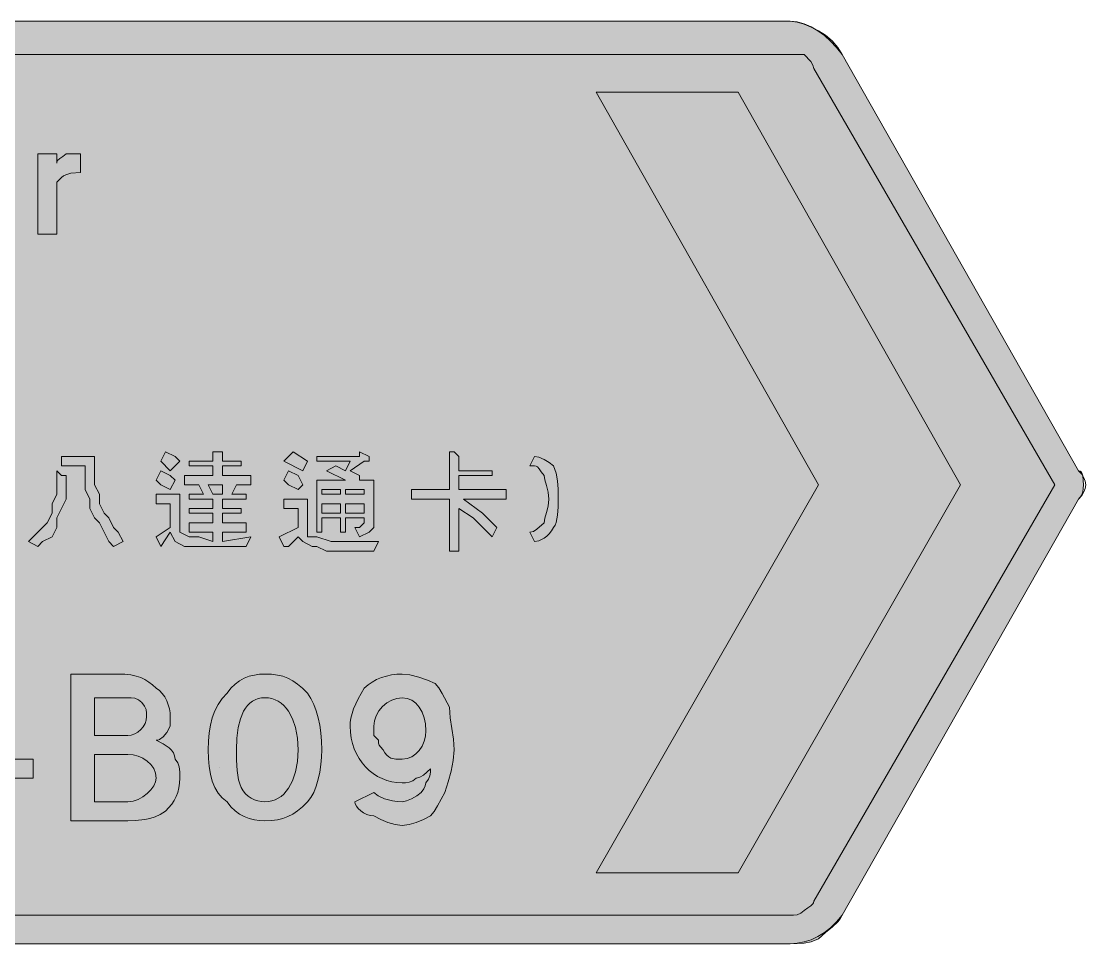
# Model space of a CAD drawing. Header units: metres. Extents: x 12 to 554, y 24 to 258.
# Drawn here: x 283.6 to 553.6, y 24 to 258 of the extents above; entities that cross this region are included whole.
import ezdxf

# ---------------------------------------------------------------- set-up
doc = ezdxf.new("R2010")
doc.units = ezdxf.units.M
for name, color, linetype, true_color in [('FILL_BLUE_0000FF', 7, 'Continuous', 0x0000ff), ('FILL_WHITE_FFFFFF', 7, 'Continuous', 0xffffff), ('STROKE_BLUE_0000FF', 7, 'Continuous', 0x0000ff), ('STROKE_WHITE_FFFFFF', 7, 'Continuous', 0xffffff)]:
    doc.layers.add(name, color=color, linetype=linetype, true_color=true_color)

msp = doc.modelspace()

# ---------------------------------------------------------------- hatches: boundary and pattern name
at = {"layer": 'FILL_BLUE_0000FF', "true_color": 0x0000ff}
h = msp.add_hatch(color=7, dxfattribs=at)
h.dxf.hatch_style = 1
h.paths.add_polyline_path([(478.65, 249.6), (482.25, 249.6), (483.9, 247.8), (484.44, 246.9), (484.65, 246), (545.85, 140.4), (484.65, 34.8), (484.6, 34.4), (484.44, 34.09), (483.9, 33.6), (483.13, 33.11), (482.25, 32.4), (481.35, 31.71), (480.45, 31.35), (479.55, 31.22), (478.65, 31.2), (27.45, 31.2), (26.6, 31.25), (25.84, 31.41), (24.45, 31.95), (21.45, 33.6), (21.05, 34.1), (20.76, 34.69), (20.4, 36), (20.25, 38.4), (20.25, 242.4), (20.25, 244.8), (20.44, 245.7), (20.85, 246.6), (21.26, 247.5), (21.45, 248.4), (23.06, 249.09), (24.45, 249.45), (25.84, 249.58), (27.45, 249.6), (478.65, 249.6)])
at = {"layer": 'FILL_WHITE_FFFFFF', "true_color": 0xffffff}
h = msp.add_hatch(color=7, dxfattribs=at)
h.dxf.hatch_style = 1
h.paths.add_polyline_path([(478.65, 258), (480.45, 257.79), (482.25, 257.25), (484.05, 256.48), (485.85, 255.6), (487.63, 254.49), (489.3, 253.05), (490.74, 251.38), (491.85, 249.6), (551.85, 144), (552.25, 143.89), (552.54, 143.61), (552.76, 143.18), (552.9, 142.65), (553.03, 141.47), (553.05, 140.4), (553.03, 139.5), (552.9, 138.6), (552.54, 137.7), (551.85, 136.8), (491.85, 31.2), (491.35, 30.35), (490.74, 29.59), (489.3, 28.2), (487.63, 26.81), (485.85, 25.2), (484.05, 24.51), (482.25, 24.15), (480.45, 24.02), (478.65, 24), (27.45, 24), (26.05, 24.06), (24.58, 24.22), (23.08, 24.51), (21.6, 24.9), (20.17, 25.41), (18.84, 26.02), (17.66, 26.76), (16.65, 27.6), (15.41, 28.95), (14.38, 30.3), (13.55, 31.65), (12.9, 33), (12.42, 34.35), (12.09, 35.7), (11.91, 37.05), (11.85, 38.4), (11.85, 242.4), (11.87, 244.01), (12, 245.4), (12.36, 246.79), (13.05, 248.4), (13.95, 249.49), (14.85, 250.8), (15.75, 252.11), (16.65, 253.2), (17.66, 254.44), (18.84, 255.47), (20.17, 256.3), (21.6, 256.95), (23.08, 257.43), (24.58, 257.76), (26.05, 257.94), (27.45, 258), (478.65, 258)])
h = msp.add_hatch(color=7, dxfattribs=at)
h.dxf.hatch_style = 1
h.paths.add_polyline_path([(485.85, 140.4), (429.45, 240), (465.45, 240), (521.85, 140.4), (465.45, 42), (429.45, 42), (485.85, 140.4)])
h = msp.add_hatch(color=7, dxfattribs=at)
h.dxf.hatch_style = 1
h.paths.add_polyline_path([(292.7, 222.4), (292.86, 222.71), (293.4, 223.2), (294.17, 223.69), (295.05, 224.4), (298.65, 224.4), (298.65, 219.6), (296.25, 219.45), (294.94, 219.09), (294.35, 218.8), (293.85, 218.4), (292.65, 217.2), (292.65, 216), (292.65, 204), (287.85, 204), (287.85, 224.4), (292.65, 224.4), (292.65, 222), (292.7, 222.4)])
h = msp.add_hatch(color=7, dxfattribs=at)
h.dxf.hatch_style = 1
h.paths.add_polyline_path([(323.85, 129.6), (323.85, 128.4), (326.25, 127.2), (328.65, 127.2), (332.25, 126), (332.25, 128.4), (326.25, 128.4), (326.25, 130.8), (332.25, 130.8), (332.25, 133.2), (326.25, 133.2), (326.25, 134.4), (332.25, 134.4), (332.25, 136.8), (326.25, 136.8), (326.25, 138), (329.85, 138), (328.65, 140.4), (325.05, 140.4), (325.05, 142.8), (332.25, 142.8), (332.25, 145.2), (326.25, 145.2), (326.25, 146.4), (332.25, 146.4), (332.25, 148.8), (333.45, 148.8), (334.65, 148.8), (334.65, 147.6), (334.65, 146.4), (339.45, 146.4), (339.45, 145.2), (334.65, 145.2), (334.65, 142.8), (341.85, 142.8), (341.85, 140.4), (338.25, 140.4), (337.05, 138), (340.65, 138), (340.65, 136.8), (334.65, 136.8), (334.65, 134.4), (339.45, 134.4), (339.45, 133.2), (334.65, 133.2), (334.65, 130.8), (340.65, 130.8), (340.65, 128.4), (334.65, 128.4), (334.65, 126), (341.85, 127.2), (340.65, 124.8), (331.05, 124.8), (327.45, 124.8), (325.05, 124.8), (322.65, 126), (321.45, 128.4), (319.05, 124.8), (317.85, 127.2), (321.45, 129.6), (321.45, 135.6), (317.85, 135.6), (317.85, 138), (323.85, 138), (323.85, 129.6)])
h.paths.add_polyline_path([(334.65, 138), (334.65, 140.4), (331.05, 140.4), (332.25, 138), (334.65, 138)], flags=16)
h = msp.add_hatch(color=7, dxfattribs=at)
h.dxf.hatch_style = 1
h.paths.add_polyline_path([(322.65, 147.6), (323.85, 146.4), (321.45, 144), (319.05, 146.4), (320.25, 148.8), (322.65, 147.6)])
h = msp.add_hatch(color=7, dxfattribs=at)
h.dxf.hatch_style = 1
h.paths.add_polyline_path([(356.25, 146.4), (355.05, 144), (350.25, 146.4), (352.65, 148.8), (356.25, 146.4)])
h = msp.add_hatch(color=7, dxfattribs=at)
h.dxf.hatch_style = 1
h.paths.add_polyline_path([(370.65, 146.4), (367.05, 144), (369.45, 142.8), (369.45, 141.6), (373.05, 141.6), (373.05, 129.6), (371.85, 128.4), (369.45, 127.2), (368.25, 129.6), (369.45, 129.6), (370.65, 130.8), (370.65, 132), (365.85, 132), (365.85, 128.4), (364.65, 128.4), (364.65, 132), (359.85, 132), (359.85, 128.4), (358.65, 128.4), (358.65, 141.6), (365.85, 141.6), (361.05, 144), (363.45, 145.2), (365.85, 144), (367.05, 146.4), (358.65, 146.4), (358.65, 147.6), (369.45, 147.6), (369.45, 148.8), (371.85, 147.6), (371.85, 146.4), (370.65, 146.4)])
h.paths.add_polyline_path([(364.65, 133.2), (364.65, 135.6), (359.85, 135.6), (359.85, 133.2), (364.65, 133.2)], flags=16)
h.paths.add_polyline_path([(365.85, 133.2), (370.65, 133.2), (370.65, 135.6), (365.85, 135.6), (365.85, 133.2)], flags=16)
h.paths.add_polyline_path([(359.85, 139.2), (359.85, 138), (364.65, 138), (364.65, 139.2), (359.85, 139.2)], flags=16)
h.paths.add_polyline_path([(370.65, 139.2), (365.85, 139.2), (365.85, 138), (370.65, 138), (370.65, 139.2)], flags=16)
h = msp.add_hatch(color=7, dxfattribs=at)
h.dxf.hatch_style = 1
h.paths.add_polyline_path([(392.25, 123.6), (392.25, 136.8), (382.65, 136.8), (382.65, 139.2), (392.25, 139.2), (392.25, 148.8), (393.45, 148.8), (394.65, 147.6), (394.65, 144), (403.05, 144), (403.05, 142.8), (394.65, 142.8), (394.65, 139.2), (406.65, 139.2), (406.65, 136.8), (395.85, 136.8), (400.65, 133.2), (404.25, 129.6), (403.05, 127.2), (398.25, 132), (394.65, 134.4), (394.65, 123.6), (392.25, 123.6)])
h = msp.add_hatch(color=7, dxfattribs=at)
h.dxf.hatch_style = 1
h.paths.add_polyline_path([(302.25, 147.6), (302.25, 142.8), (302.25, 140.4), (303.45, 138), (303.45, 135.6), (304.65, 133.2), (305.85, 132), (307.05, 129.6), (308.25, 128.4), (309.45, 126), (307.05, 124.8), (305.85, 126), (304.65, 128.4), (303.45, 130.8), (302.25, 132), (301.05, 134.4), (301.05, 136.8), (299.85, 139.2), (299.85, 141.6), (299.85, 145.2), (293.85, 145.2), (293.85, 147.6), (302.25, 147.6)])
h = msp.add_hatch(color=7, dxfattribs=at)
h.dxf.hatch_style = 1
h.paths.add_polyline_path([(417.26, 138.58), (416.85, 140.25), (416.44, 141.69), (416.25, 142.8), (415.54, 143.68), (415.05, 144.45), (414.56, 144.99), (414.25, 145.15), (413.85, 145.2), (412.65, 145.2), (413.85, 147.6), (414.94, 147.39), (416.25, 146.85), (417.56, 146.08), (418.65, 145.2), (419.34, 143.38), (419.7, 141.45), (419.83, 139.29), (419.85, 136.8), (419.83, 134.83), (419.7, 132.75), (419.34, 130.89), (419.05, 130.16), (418.65, 129.6), (418.15, 128.76), (417.56, 128.02), (416.92, 127.41), (416.25, 126.9), (414.94, 126.22), (413.85, 126), (412.65, 128.4), (413.55, 128.61), (414.45, 129.15), (416.25, 130.8), (416.44, 131.91), (416.85, 133.35), (417.26, 135.02), (417.45, 136.8), (417.26, 138.58)])
h = msp.add_hatch(color=7, dxfattribs=at)
h.dxf.hatch_style = 1
h.paths.add_polyline_path([(286.65, 127.2), (289.05, 129.6), (290.25, 130.8), (291.45, 133.2), (291.45, 135.6), (292.65, 138), (292.65, 140.4), (292.65, 144), (293.85, 142.8), (295.05, 142.8), (295.05, 141.6), (295.05, 139.2), (295.05, 136.8), (293.85, 134.4), (292.65, 132), (292.65, 129.6), (291.45, 127.2), (289.05, 126), (287.85, 124.8), (285.45, 126), (286.65, 127.2)])
h = msp.add_hatch(color=7, dxfattribs=at)
h.dxf.hatch_style = 1
h.paths.add_polyline_path([(321.45, 142.8), (322.65, 141.6), (321.45, 139.2), (319.05, 140.4), (317.85, 141.6), (319.05, 144), (321.45, 142.8)])
h = msp.add_hatch(color=7, dxfattribs=at)
h.dxf.hatch_style = 1
h.paths.add_polyline_path([(353.85, 142.8), (355.05, 140.4), (353.85, 139.2), (351.45, 140.4), (350.25, 141.6), (351.45, 144), (353.85, 142.8)])
h = msp.add_hatch(color=7, dxfattribs=at)
h.dxf.hatch_style = 1
h.paths.add_polyline_path([(356.25, 136.8), (356.25, 129.6), (356.25, 128.4), (356.25, 127.2), (357.45, 127.2), (358.65, 127.2), (362.25, 126), (374.25, 126), (373.05, 123.6), (361.05, 123.6), (358.65, 124.8), (357.45, 124.8), (355.05, 126), (353.85, 127.2), (351.45, 124.8), (350.25, 124.8), (349.05, 127.2), (353.85, 129.6), (353.85, 134.4), (350.25, 134.4), (350.25, 136.8), (356.25, 136.8)])
h = msp.add_hatch(color=7, dxfattribs=at)
h.dxf.hatch_style = 1
h.paths.add_polyline_path([(321.76, 73.06), (322.24, 72.39), (322.54, 71.65), (322.65, 70.8), (323.34, 69.88), (323.7, 68.85), (323.83, 67.59), (323.85, 66), (323.79, 64.7), (323.62, 63.51), (323.34, 62.39), (322.95, 61.35), (322.44, 60.36), (321.82, 59.42), (320.25, 57.6), (318.9, 56.81), (317.57, 56.21), (316.26, 55.79), (315, 55.5), (312.66, 55.24), (310.65, 55.2), (296.25, 55.2), (296.25, 92.4), (308.25, 92.4), (309.94, 92.34), (311.44, 92.17), (312.76, 91.89), (313.95, 91.5), (315.02, 90.99), (316.01, 90.37), (316.95, 89.64), (317.85, 88.8), (318.69, 88.24), (319.42, 87.51), (320.04, 86.63), (320.55, 85.65), (320.94, 84.62), (321.22, 83.57), (321.39, 82.55), (321.45, 81.6), (321.45, 79.2), (320.55, 77.62), (319.65, 76.5), (318.75, 75.82), (318.3, 75.66), (317.85, 75.6), (319.61, 74.68), (321.15, 73.65), (321.76, 73.06)])
h.paths.add_polyline_path([(312.41, 77.21), (313.22, 77.69), (313.95, 78.3), (314.56, 79.03), (315.04, 79.84), (315.34, 80.7), (315.45, 81.6), (315.43, 82.5), (315.3, 83.4), (314.94, 84.3), (314.25, 85.2), (313.35, 85.89), (312.45, 86.25), (311.55, 86.38), (310.65, 86.4), (302.25, 86.4), (302.25, 76.8), (310.65, 76.8), (311.55, 76.91), (312.41, 77.21)], flags=16)
h.paths.add_polyline_path([(313.29, 60.6), (314.51, 61.27), (315.6, 62.1), (316.52, 63.05), (317.23, 64.05), (317.69, 65.05), (317.85, 66), (317.69, 67.29), (317.23, 68.46), (316.52, 69.48), (315.6, 70.35), (314.51, 71.05), (313.29, 71.57), (311.99, 71.89), (310.65, 72), (302.25, 72), (302.25, 60), (310.65, 60), (311.99, 60.16), (313.29, 60.6)], flags=16)
h = msp.add_hatch(color=7, dxfattribs=at)
h.dxf.hatch_style = 1
h.paths.add_polyline_path([(331.29, 77.47), (331.62, 79.44), (332.1, 81.3), (332.75, 83.04), (333.58, 84.67), (334.61, 86.19), (335.85, 87.6), (336.8, 88.84), (337.86, 89.87), (338.99, 90.7), (340.2, 91.35), (341.46, 91.83), (342.77, 92.16), (344.1, 92.34), (345.45, 92.4), (347.14, 92.34), (348.66, 92.16), (350.03, 91.83), (351.3, 91.35), (352.52, 90.7), (353.72, 89.87), (354.95, 88.84), (356.25, 87.6), (357.09, 86.19), (357.82, 84.67), (358.44, 83.04), (358.95, 81.3), (359.34, 79.44), (359.62, 77.47), (359.79, 75.39), (359.85, 73.2), (359.79, 71.35), (359.62, 69.45), (359.34, 67.55), (358.95, 65.7), (358.44, 63.97), (357.82, 62.4), (357.09, 61.06), (356.25, 60), (354.95, 58.76), (353.72, 57.73), (352.52, 56.9), (351.3, 56.25), (350.03, 55.77), (348.66, 55.44), (347.14, 55.26), (345.45, 55.2), (344.1, 55.26), (342.77, 55.44), (341.46, 55.77), (340.2, 56.25), (338.99, 56.9), (337.86, 57.73), (336.8, 58.76), (335.85, 60), (334.61, 61.01), (333.58, 62.23), (332.75, 63.65), (332.1, 65.25), (331.62, 67.02), (331.29, 68.94), (331.11, 71.01), (331.05, 73.2), (331.11, 75.39), (331.29, 77.47)])
h.paths.add_polyline_path([(347.19, 60.22), (348.01, 60.5), (348.79, 60.88), (349.53, 61.37), (350.22, 61.96), (350.86, 62.66), (351.45, 63.45), (352.46, 65.33), (353.21, 67.59), (353.69, 70.22), (353.85, 73.2), (353.69, 76.18), (353.21, 78.81), (352.46, 81.07), (351.45, 82.95), (350.86, 83.74), (350.22, 84.44), (349.53, 85.03), (348.79, 85.52), (348.01, 85.9), (347.19, 86.18), (346.34, 86.34), (345.45, 86.4), (344.58, 86.34), (343.76, 86.18), (343, 85.9), (342.3, 85.52), (341.65, 85.03), (341.06, 84.44), (340.53, 83.74), (340.05, 82.95), (339.26, 81.07), (338.7, 78.81), (338.36, 76.18), (338.25, 73.2), (338.27, 70.52), (338.4, 67.95), (338.76, 65.61), (339.05, 64.55), (339.45, 63.6), (339.95, 62.76), (340.56, 62.02), (341.24, 61.41), (342, 60.9), (342.81, 60.51), (343.67, 60.22), (344.55, 60.06), (345.45, 60), (346.34, 60.06), (347.19, 60.22)], flags=16)
h = msp.add_hatch(color=7, dxfattribs=at)
h.dxf.hatch_style = 1
h.paths.add_polyline_path([(390.45, 87.45), (392.25, 84), (392.44, 81.3), (392.85, 78.6), (393.26, 75.9), (393.45, 73.2), (393.24, 70.5), (392.7, 67.8), (391.93, 65.1), (391.05, 62.4), (389.25, 58.95), (388.35, 57.51), (387.45, 56.4), (385.65, 55.52), (383.85, 54.75), (382.05, 54.21), (380.25, 54), (378.45, 54.21), (376.65, 54.75), (374.85, 55.52), (373.05, 56.4), (372.15, 56.51), (371.29, 56.79), (370.48, 57.22), (369.75, 57.75), (369.14, 58.33), (368.66, 58.93), (368.36, 59.5), (368.25, 60), (373.05, 62.4), (374.17, 61.52), (375.75, 60.75), (377.77, 60.21), (378.96, 60.05), (380.25, 60), (381.34, 60.21), (382.65, 60.75), (383.96, 61.52), (385.05, 62.4), (385.74, 63.28), (386.1, 64.05), (386.25, 64.8), (386.94, 65.7), (387.3, 66.6), (387.43, 67.5), (387.45, 68.4), (385.65, 66.75), (384.75, 66.21), (383.85, 66), (382.95, 65.31), (382.05, 64.95), (381.15, 64.82), (380.25, 64.8), (378.92, 64.87), (377.62, 65.07), (376.36, 65.41), (375.15, 65.87), (374, 66.45), (372.91, 67.14), (371.89, 67.94), (370.95, 68.85), (370.09, 69.85), (369.33, 70.95), (368.66, 72.14), (368.1, 73.41), (367.65, 74.75), (367.32, 76.17), (367.12, 77.65), (367.05, 79.2), (367.11, 80.15), (367.27, 81.21), (367.95, 83.55), (369.07, 86.12), (370.65, 88.8), (371.6, 89.64), (372.66, 90.37), (373.79, 90.99), (375, 91.5), (376.26, 91.89), (377.57, 92.17), (378.9, 92.34), (380.25, 92.4), (382.24, 92.19), (384.45, 91.65), (386.66, 90.88), (388.65, 90), (389.55, 88.89), (390.45, 87.45)])
h.paths.add_polyline_path([(373.05, 76.8), (374.25, 75.6), (374.27, 74.89), (374.4, 74.4), (374.76, 73.91), (375.45, 73.2), (375.9, 72.41), (376.37, 71.81), (376.86, 71.39), (377.4, 71.1), (378.66, 70.84), (380.25, 70.8), (381.54, 70.96), (382.71, 71.42), (383.73, 72.13), (384.6, 73.05), (385.3, 74.14), (385.82, 75.36), (386.14, 76.66), (386.25, 78), (386.14, 79.74), (385.82, 81.34), (385.3, 82.77), (384.6, 84), (383.73, 85.01), (382.71, 85.76), (381.54, 86.24), (380.25, 86.4), (378.91, 86.24), (377.61, 85.78), (376.39, 85.07), (375.3, 84.15), (374.38, 83.06), (373.67, 81.84), (373.21, 80.54), (373.05, 79.2), (373.05, 78), (373.05, 76.8)], flags=16)
h = msp.add_hatch(color=7, dxfattribs=at)
h.dxf.hatch_style = 1
h.paths.add_polyline_path([(286.65, 70.8), (286.65, 66), (274.65, 66), (274.65, 70.8), (286.65, 70.8)])

# ---------------------------------------------------------------- linework, layer by layer
at = {"layer": 'FILL_BLUE_0000FF', "lineweight": 0, "true_color": 0x0000ff}
msp.add_lwpolyline([(27.45, 249.6), (478.65, 249.6), (482.25, 249.6), (483.9, 247.8), (484.44, 246.9), (484.65, 246), (545.85, 140.4), (484.65, 34.8), (484.6, 34.4), (484.44, 34.09), (483.9, 33.6), (483.13, 33.11), (482.25, 32.4), (481.35, 31.71), (480.45, 31.35), (479.55, 31.22), (478.65, 31.2), (27.45, 31.2)], dxfattribs=at)
at = {"layer": 'FILL_WHITE_FFFFFF', "lineweight": 0, "true_color": 0xffffff}
msp.add_lwpolyline([(27.45, 258), (478.65, 258), (480.45, 257.79), (482.25, 257.25), (484.05, 256.48), (485.85, 255.6), (487.63, 254.49), (489.3, 253.05), (490.74, 251.38), (491.85, 249.6), (551.85, 144), (552.25, 143.89), (552.54, 143.61), (552.76, 143.18), (552.9, 142.65), (553.03, 141.47), (553.05, 140.4), (553.03, 139.5), (552.9, 138.6), (552.54, 137.7), (551.85, 136.8), (491.85, 31.2), (491.35, 30.35), (490.74, 29.59), (489.3, 28.2), (487.63, 26.81), (485.85, 25.2), (484.05, 24.51), (482.25, 24.15), (480.45, 24.02), (478.65, 24), (27.45, 24)], dxfattribs=at)
at = {"layer": 'FILL_WHITE_FFFFFF', "lineweight": 0, "true_color": 0x0000ff}
msp.add_lwpolyline([(485.85, 140.4), (429.45, 240), (465.45, 240), (521.85, 140.4), (465.45, 42), (429.45, 42)], close=True, dxfattribs=at)
at = {"layer": 'FILL_WHITE_FFFFFF', "lineweight": 0, "true_color": 0xffffff}
for points in [[(292.7, 222.4), (292.86, 222.71), (293.4, 223.2), (294.17, 223.69), (295.05, 224.4), (298.65, 224.4), (298.65, 219.6), (296.25, 219.45), (294.94, 219.09), (294.35, 218.8), (293.85, 218.4), (292.65, 217.2), (292.65, 216), (292.65, 204), (287.85, 204), (287.85, 224.4), (292.65, 224.4), (292.65, 222)], [(323.85, 129.6), (323.85, 128.4), (326.25, 127.2), (328.65, 127.2), (332.25, 126), (332.25, 128.4), (326.25, 128.4), (326.25, 130.8), (332.25, 130.8), (332.25, 133.2), (326.25, 133.2), (326.25, 134.4), (332.25, 134.4), (332.25, 136.8), (326.25, 136.8), (326.25, 138), (329.85, 138), (328.65, 140.4), (325.05, 140.4), (325.05, 142.8), (332.25, 142.8), (332.25, 145.2), (326.25, 145.2), (326.25, 146.4), (332.25, 146.4), (332.25, 148.8), (333.45, 148.8), (334.65, 148.8), (334.65, 147.6), (334.65, 146.4), (339.45, 146.4), (339.45, 145.2), (334.65, 145.2), (334.65, 142.8), (341.85, 142.8), (341.85, 140.4), (338.25, 140.4), (337.05, 138), (340.65, 138), (340.65, 136.8), (334.65, 136.8), (334.65, 134.4), (339.45, 134.4), (339.45, 133.2), (334.65, 133.2), (334.65, 130.8), (340.65, 130.8), (340.65, 128.4), (334.65, 128.4), (334.65, 126), (341.85, 127.2), (340.65, 124.8), (331.05, 124.8), (327.45, 124.8), (325.05, 124.8), (322.65, 126), (321.45, 128.4), (319.05, 124.8), (317.85, 127.2), (321.45, 129.6), (321.45, 135.6), (317.85, 135.6), (317.85, 138), (323.85, 138)], [(322.65, 147.6), (323.85, 146.4), (321.45, 144), (319.05, 146.4), (320.25, 148.8)], [(356.25, 146.4), (355.05, 144), (350.25, 146.4), (352.65, 148.8)], [(370.65, 146.4), (367.05, 144), (369.45, 142.8), (369.45, 141.6), (373.05, 141.6), (373.05, 129.6), (371.85, 128.4), (369.45, 127.2), (368.25, 129.6), (369.45, 129.6), (370.65, 130.8), (370.65, 132), (365.85, 132), (365.85, 128.4), (364.65, 128.4), (364.65, 132), (359.85, 132), (359.85, 128.4), (358.65, 128.4), (358.65, 141.6), (365.85, 141.6), (361.05, 144), (363.45, 145.2), (365.85, 144), (367.05, 146.4), (358.65, 146.4), (358.65, 147.6), (369.45, 147.6), (369.45, 148.8), (371.85, 147.6), (371.85, 146.4)], [(392.25, 123.6), (392.25, 136.8), (382.65, 136.8), (382.65, 139.2), (392.25, 139.2), (392.25, 148.8), (393.45, 148.8), (394.65, 147.6), (394.65, 144), (403.05, 144), (403.05, 142.8), (394.65, 142.8), (394.65, 139.2), (406.65, 139.2), (406.65, 136.8), (395.85, 136.8), (400.65, 133.2), (404.25, 129.6), (403.05, 127.2), (398.25, 132), (394.65, 134.4), (394.65, 123.6)], [(302.25, 147.6), (302.25, 142.8), (302.25, 140.4), (303.45, 138), (303.45, 135.6), (304.65, 133.2), (305.85, 132), (307.05, 129.6), (308.25, 128.4), (309.45, 126), (307.05, 124.8), (305.85, 126), (304.65, 128.4), (303.45, 130.8), (302.25, 132), (301.05, 134.4), (301.05, 136.8), (299.85, 139.2), (299.85, 141.6), (299.85, 145.2), (293.85, 145.2), (293.85, 147.6)], [(417.26, 138.58), (416.85, 140.25), (416.44, 141.69), (416.25, 142.8), (415.54, 143.68), (415.05, 144.45), (414.56, 144.99), (414.25, 145.15), (413.85, 145.2), (412.65, 145.2), (413.85, 147.6), (414.94, 147.39), (416.25, 146.85), (417.56, 146.08), (418.65, 145.2), (419.34, 143.38), (419.7, 141.45), (419.83, 139.29), (419.85, 136.8), (419.83, 134.83), (419.7, 132.75), (419.34, 130.89), (419.05, 130.16), (418.65, 129.6), (418.15, 128.76), (417.56, 128.02), (416.92, 127.41), (416.25, 126.9), (414.94, 126.22), (413.85, 126), (412.65, 128.4), (413.55, 128.61), (414.45, 129.15), (416.25, 130.8), (416.44, 131.91), (416.85, 133.35), (417.26, 135.02), (417.45, 136.8)], [(286.65, 127.2), (289.05, 129.6), (290.25, 130.8), (291.45, 133.2), (291.45, 135.6), (292.65, 138), (292.65, 140.4), (292.65, 144), (293.85, 142.8), (295.05, 142.8), (295.05, 141.6), (295.05, 139.2), (295.05, 136.8), (293.85, 134.4), (292.65, 132), (292.65, 129.6), (291.45, 127.2), (289.05, 126), (287.85, 124.8), (285.45, 126)], [(321.45, 142.8), (322.65, 141.6), (321.45, 139.2), (319.05, 140.4), (317.85, 141.6), (319.05, 144)], [(353.85, 142.8), (355.05, 140.4), (353.85, 139.2), (351.45, 140.4), (350.25, 141.6), (351.45, 144)], [(334.65, 138), (334.65, 140.4), (331.05, 140.4), (332.25, 138)], [(359.85, 139.2), (359.85, 138), (364.65, 138), (364.65, 139.2)], [(370.65, 139.2), (365.85, 139.2), (365.85, 138), (370.65, 138)], [(356.25, 136.8), (356.25, 129.6), (356.25, 128.4), (356.25, 127.2), (357.45, 127.2), (358.65, 127.2), (362.25, 126), (374.25, 126), (373.05, 123.6), (361.05, 123.6), (358.65, 124.8), (357.45, 124.8), (355.05, 126), (353.85, 127.2), (351.45, 124.8), (350.25, 124.8), (349.05, 127.2), (353.85, 129.6), (353.85, 134.4), (350.25, 134.4), (350.25, 136.8)], [(364.65, 133.2), (364.65, 135.6), (359.85, 135.6), (359.85, 133.2)], [(365.85, 133.2), (370.65, 133.2), (370.65, 135.6), (365.85, 135.6)], [(321.76, 73.06), (322.24, 72.39), (322.54, 71.65), (322.65, 70.8), (323.34, 69.88), (323.7, 68.85), (323.83, 67.59), (323.85, 66), (323.79, 64.7), (323.62, 63.51), (323.34, 62.39), (322.95, 61.35), (322.44, 60.36), (321.82, 59.42), (320.25, 57.6), (318.9, 56.81), (317.57, 56.21), (316.26, 55.79), (315, 55.5), (312.66, 55.24), (310.65, 55.2), (296.25, 55.2), (296.25, 92.4), (308.25, 92.4), (309.94, 92.34), (311.44, 92.17), (312.76, 91.89), (313.95, 91.5), (315.02, 90.99), (316.01, 90.37), (316.95, 89.64), (317.85, 88.8), (318.69, 88.24), (319.42, 87.51), (320.04, 86.63), (320.55, 85.65), (320.94, 84.62), (321.22, 83.57), (321.39, 82.55), (321.45, 81.6), (321.45, 79.2), (320.55, 77.62), (319.65, 76.5), (318.75, 75.82), (318.3, 75.66), (317.85, 75.6), (319.61, 74.68), (321.15, 73.65)], [(331.29, 77.47), (331.62, 79.44), (332.1, 81.3), (332.75, 83.04), (333.58, 84.67), (334.61, 86.19), (335.85, 87.6), (336.8, 88.84), (337.86, 89.87), (338.99, 90.7), (340.2, 91.35), (341.46, 91.83), (342.77, 92.16), (344.1, 92.34), (345.45, 92.4), (347.14, 92.34), (348.66, 92.16), (350.03, 91.83), (351.3, 91.35), (352.52, 90.7), (353.72, 89.87), (354.95, 88.84), (356.25, 87.6), (357.09, 86.19), (357.82, 84.67), (358.44, 83.04), (358.95, 81.3), (359.34, 79.44), (359.62, 77.47), (359.79, 75.39), (359.85, 73.2), (359.79, 71.35), (359.62, 69.45), (359.34, 67.55), (358.95, 65.7), (358.44, 63.97), (357.82, 62.4), (357.09, 61.06), (356.25, 60), (354.95, 58.76), (353.72, 57.73), (352.52, 56.9), (351.3, 56.25), (350.03, 55.77), (348.66, 55.44), (347.14, 55.26), (345.45, 55.2), (344.1, 55.26), (342.77, 55.44), (341.46, 55.77), (340.2, 56.25), (338.99, 56.9), (337.86, 57.73), (336.8, 58.76), (335.85, 60), (334.61, 61.01), (333.58, 62.23), (332.75, 63.65), (332.1, 65.25), (331.62, 67.02), (331.29, 68.94), (331.11, 71.01), (331.05, 73.2), (331.11, 75.39)], [(390.45, 87.45), (392.25, 84), (392.44, 81.3), (392.85, 78.6), (393.26, 75.9), (393.45, 73.2), (393.24, 70.5), (392.7, 67.8), (391.93, 65.1), (391.05, 62.4), (389.25, 58.95), (388.35, 57.51), (387.45, 56.4), (385.65, 55.52), (383.85, 54.75), (382.05, 54.21), (380.25, 54), (378.45, 54.21), (376.65, 54.75), (374.85, 55.52), (373.05, 56.4), (372.15, 56.51), (371.29, 56.79), (370.48, 57.22), (369.75, 57.75), (369.14, 58.33), (368.66, 58.93), (368.36, 59.5), (368.25, 60), (373.05, 62.4), (374.17, 61.52), (375.75, 60.75), (377.77, 60.21), (378.96, 60.05), (380.25, 60), (381.34, 60.21), (382.65, 60.75), (383.96, 61.52), (385.05, 62.4), (385.74, 63.28), (386.1, 64.05), (386.25, 64.8), (386.94, 65.7), (387.3, 66.6), (387.43, 67.5), (387.45, 68.4), (385.65, 66.75), (384.75, 66.21), (383.85, 66), (382.95, 65.31), (382.05, 64.95), (381.15, 64.82), (380.25, 64.8), (378.92, 64.87), (377.62, 65.07), (376.36, 65.41), (375.15, 65.87), (374, 66.45), (372.91, 67.14), (371.89, 67.94), (370.95, 68.85), (370.09, 69.85), (369.33, 70.95), (368.66, 72.14), (368.1, 73.41), (367.65, 74.75), (367.32, 76.17), (367.12, 77.65), (367.05, 79.2), (367.11, 80.15), (367.27, 81.21), (367.95, 83.55), (369.07, 86.12), (370.65, 88.8), (371.6, 89.64), (372.66, 90.37), (373.79, 90.99), (375, 91.5), (376.26, 91.89), (377.57, 92.17), (378.9, 92.34), (380.25, 92.4), (382.24, 92.19), (384.45, 91.65), (386.66, 90.88), (388.65, 90), (389.55, 88.89)], [(312.41, 77.21), (313.22, 77.69), (313.95, 78.3), (314.56, 79.03), (315.04, 79.84), (315.34, 80.7), (315.45, 81.6), (315.43, 82.5), (315.3, 83.4), (314.94, 84.3), (314.25, 85.2), (313.35, 85.89), (312.45, 86.25), (311.55, 86.38), (310.65, 86.4), (302.25, 86.4), (302.25, 76.8), (310.65, 76.8), (311.55, 76.91)], [(347.19, 60.22), (348.01, 60.5), (348.79, 60.88), (349.53, 61.37), (350.22, 61.96), (350.86, 62.66), (351.45, 63.45), (352.46, 65.33), (353.21, 67.59), (353.69, 70.22), (353.85, 73.2), (353.69, 76.18), (353.21, 78.81), (352.46, 81.07), (351.45, 82.95), (350.86, 83.74), (350.22, 84.44), (349.53, 85.03), (348.79, 85.52), (348.01, 85.9), (347.19, 86.18), (346.34, 86.34), (345.45, 86.4), (344.58, 86.34), (343.76, 86.18), (343, 85.9), (342.3, 85.52), (341.65, 85.03), (341.06, 84.44), (340.53, 83.74), (340.05, 82.95), (339.26, 81.07), (338.7, 78.81), (338.36, 76.18), (338.25, 73.2), (338.27, 70.52), (338.4, 67.95), (338.76, 65.61), (339.05, 64.55), (339.45, 63.6), (339.95, 62.76), (340.56, 62.02), (341.24, 61.41), (342, 60.9), (342.81, 60.51), (343.67, 60.22), (344.55, 60.06), (345.45, 60), (346.34, 60.06)], [(373.05, 76.8), (374.25, 75.6), (374.27, 74.89), (374.4, 74.4), (374.76, 73.91), (375.45, 73.2), (375.9, 72.41), (376.37, 71.81), (376.86, 71.39), (377.4, 71.1), (378.66, 70.84), (380.25, 70.8), (381.54, 70.96), (382.71, 71.42), (383.73, 72.13), (384.6, 73.05), (385.3, 74.14), (385.82, 75.36), (386.14, 76.66), (386.25, 78), (386.14, 79.74), (385.82, 81.34), (385.3, 82.77), (384.6, 84), (383.73, 85.01), (382.71, 85.76), (381.54, 86.24), (380.25, 86.4), (378.91, 86.24), (377.61, 85.78), (376.39, 85.07), (375.3, 84.15), (374.38, 83.06), (373.67, 81.84), (373.21, 80.54), (373.05, 79.2), (373.05, 78)], [(286.65, 70.8), (286.65, 66), (274.65, 66), (274.65, 70.8)], [(313.29, 60.6), (314.51, 61.27), (315.6, 62.1), (316.52, 63.05), (317.23, 64.05), (317.69, 65.05), (317.85, 66), (317.69, 67.29), (317.23, 68.46), (316.52, 69.48), (315.6, 70.35), (314.51, 71.05), (313.29, 71.57), (311.99, 71.89), (310.65, 72), (302.25, 72), (302.25, 60), (310.65, 60), (311.99, 60.16)]]:
    msp.add_lwpolyline(points, close=True, dxfattribs=at)
at = {"layer": 'STROKE_BLUE_0000FF', "lineweight": 0, "true_color": 0x0000ff}
for points in [[(551.85, 144), (491.85, 249.6), (490.45, 251.34), (488.94, 252.94), (487.36, 254.37), (485.7, 255.6), (483.99, 256.61), (482.23, 257.36), (480.45, 257.84), (478.65, 258), (27.45, 258)], [(27.45, 24), (478.65, 24), (480.45, 24.11), (482.23, 24.45), (483.99, 25.01), (485.7, 25.8), (487.36, 26.81), (488.94, 28.05), (490.45, 29.51), (491.85, 31.2), (551.85, 136.8), (552.64, 137.7), (553.2, 138.6), (553.54, 139.5), (553.65, 140.4), (553.54, 141.3), (553.2, 142.2), (552.64, 143.1), (551.85, 144)]]:
    msp.add_lwpolyline(points, dxfattribs=at)
at = {"layer": 'STROKE_WHITE_FFFFFF', "lineweight": 0, "true_color": 0xffffff}
msp.add_lwpolyline([(334.05, 68.64), (334.05, 68.64)], dxfattribs=at)
msp.add_lwpolyline([(334.05, 68.64), (334.05, 68.64)], dxfattribs=at)
msp.add_lwpolyline([(334.05, 68.64), (334.05, 68.64)], dxfattribs=at)
msp.add_lwpolyline([(334.05, 68.64), (334.05, 68.64)], dxfattribs=at)
msp.add_lwpolyline([(334.05, 68.64), (334.05, 68.64)], dxfattribs=at)
msp.add_lwpolyline([(334.05, 68.64), (334.05, 68.64)], dxfattribs=at)
msp.add_lwpolyline([(334.05, 68.64), (334.05, 68.64)], dxfattribs=at)
msp.add_lwpolyline([(334.05, 68.64), (334.05, 68.64)], dxfattribs=at)
msp.add_lwpolyline([(334.05, 68.64), (334.05, 68.64)], dxfattribs=at)

doc.saveas('drawing.dxf')
